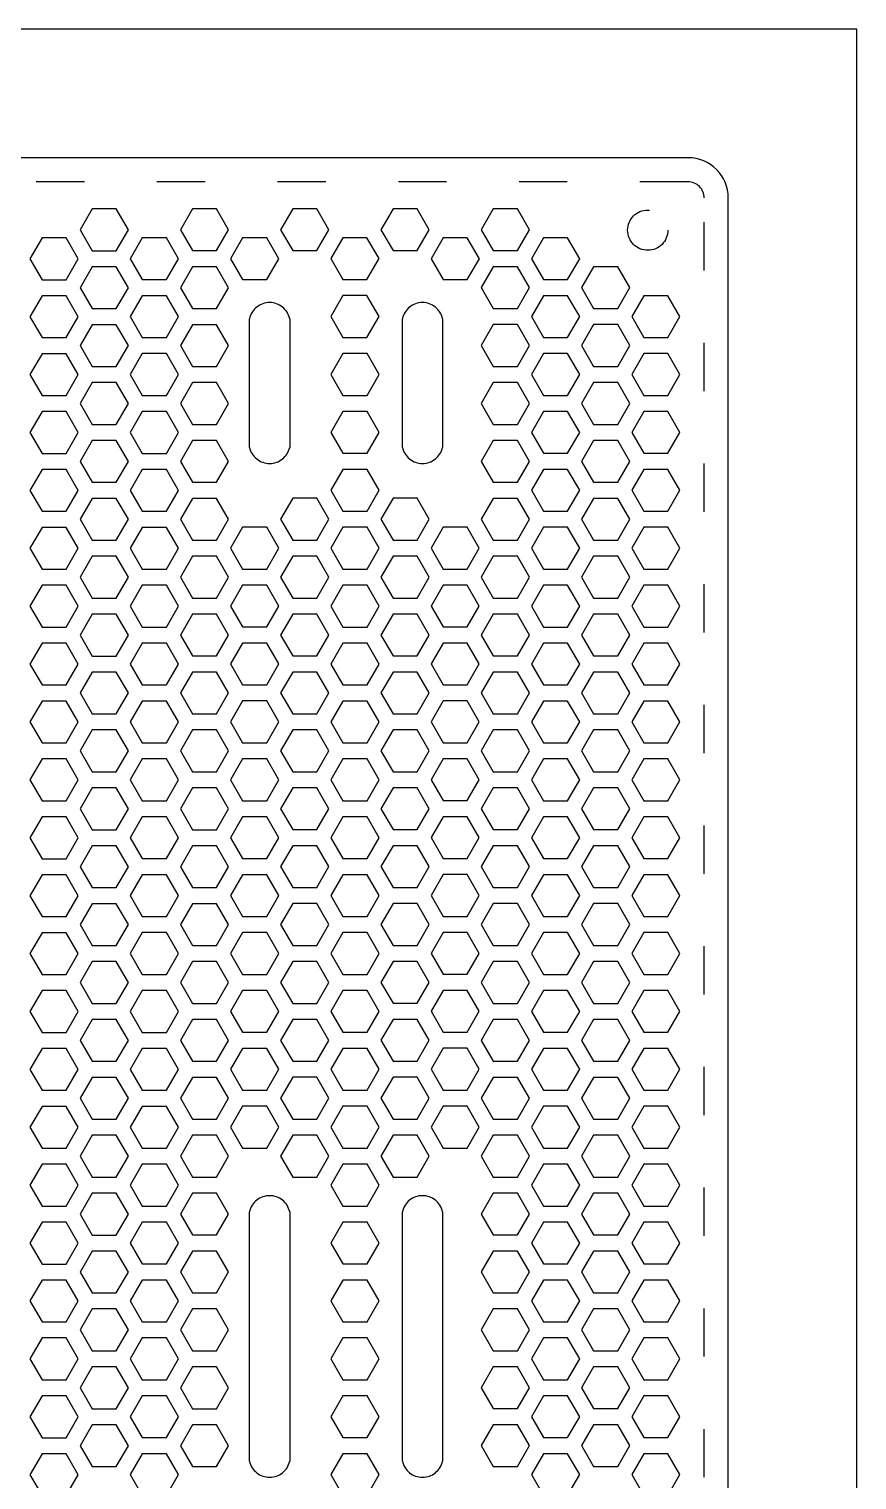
# Model space of a CAD drawing. Header units: millimetres. Extents: x 8 to 146, y 5 to 43.
# Drawn here: x 17.75 to 28.04, y 22.99 to 41.02 of the extents above; entities that cross this region are included whole.
import ezdxf

# ---------------------------------------------------------------- set-up
doc = ezdxf.new("R2010")
doc.units = ezdxf.units.MM
doc.header["$MEASUREMENT"] = 0
doc.linetypes.add('ACAD_ISO03W100', pattern=[30, 12, -18])
doc.layers.add('schita', color=2, linetype='Continuous')
doc.layers.add('spate', color=131, linetype='ACAD_ISO03W100')

msp = doc.modelspace()

# ---------------------------------------------------------------- linework, layer by layer
at = {"layer": 'schita', "ltscale": 0.05}
msp.add_lwpolyline([(28.04109, 5.01891), (28.04109, 41.01891), (7.84109, 41.01891), (7.84109, 5.01891)], close=True, dxfattribs=at)
msp.add_lwpolyline([(26.44109, 9.51891), (26.44109, 38.91891, 0.41421356), (25.94109, 39.41891), (9.94109, 39.41891, 0.41421356), (9.44109, 38.91891), (9.44109, 9.51891, 0.41421356), (9.94109, 9.01891), (25.94109, 9.01891, 0.41421356)], format="xyb", close=True, dxfattribs=at)
at = {"layer": 'spate', "ltscale": 0.05}
msp.add_lwpolyline([(26.14109, 9.51891), (26.14109, 38.91891, 0.41421356), (25.94109, 39.11891), (9.94109, 39.11891, 0.41421356), (9.74109, 38.91891), (9.74109, 9.51891, 0.41421356), (9.94109, 9.31891), (25.94109, 9.31891, 0.41421356)], format="xyb", close=True, dxfattribs=at)
for points in [[(18.53555, 38.26375), (18.83555, 38.26375), (18.98555, 38.52356), (18.83555, 38.78337), (18.53555, 38.78337), (18.38555, 38.52356)], [(19.78168, 38.2644), (20.08168, 38.2644), (20.23168, 38.52421), (20.08168, 38.78402), (19.78168, 38.78402), (19.63168, 38.52421)], [(21.02781, 38.26505), (21.32781, 38.26505), (21.47781, 38.52486), (21.32781, 38.78467), (21.02781, 38.78467), (20.87781, 38.52486)], [(22.27506, 38.26429), (22.57506, 38.26429), (22.72506, 38.52409), (22.57506, 38.7839), (22.27506, 38.7839), (22.12506, 38.52409)], [(23.52147, 38.26429), (23.82147, 38.26429), (23.97147, 38.52409), (23.82147, 38.7839), (23.52147, 38.7839), (23.37147, 38.52409)], [(17.91267, 37.90338), (18.21267, 37.90338), (18.36267, 38.16319), (18.21267, 38.423), (17.91267, 38.423), (17.76267, 38.16319)], [(19.1588, 37.90403), (19.4588, 37.90403), (19.6088, 38.16384), (19.4588, 38.42365), (19.1588, 38.42365), (19.0088, 38.16384)], [(20.40493, 37.90468), (20.70493, 37.90468), (20.85493, 38.16449), (20.70493, 38.4243), (20.40493, 38.4243), (20.25493, 38.16449)], [(21.65106, 37.90533), (21.95106, 37.90533), (22.10106, 38.16514), (21.95106, 38.42495), (21.65106, 38.42495), (21.50106, 38.16514)], [(22.89827, 37.90448), (23.19827, 37.90448), (23.34827, 38.16429), (23.19827, 38.42409), (22.89827, 38.42409), (22.74827, 38.16429)], [(24.14468, 37.90448), (24.44468, 37.90448), (24.59468, 38.16429), (24.44468, 38.42409), (24.14468, 38.42409), (23.99468, 38.16429)], [(18.53555, 37.54414), (18.83555, 37.54414), (18.98555, 37.80394), (18.83555, 38.06375), (18.53555, 38.06375), (18.38555, 37.80394)], [(19.78205, 37.54432), (20.08205, 37.54432), (20.23205, 37.80412), (20.08205, 38.06393), (19.78205, 38.06393), (19.63205, 37.80412)], [(23.52147, 37.54467), (23.82147, 37.54467), (23.97147, 37.80448), (23.82147, 38.06429), (23.52147, 38.06429), (23.37147, 37.80448)], [(24.76788, 37.54467), (25.06788, 37.54467), (25.21788, 37.80448), (25.06788, 38.06429), (24.76788, 38.06429), (24.61788, 37.80448)], [(17.91267, 37.18377), (18.21267, 37.18377), (18.36267, 37.44358), (18.21267, 37.70338), (17.91267, 37.70338), (17.76267, 37.44358)], [(19.1588, 37.18442), (19.4588, 37.18442), (19.6088, 37.44423), (19.4588, 37.70403), (19.1588, 37.70403), (19.0088, 37.44423)], [(21.65106, 37.18572), (21.95106, 37.18572), (22.10106, 37.44553), (21.95106, 37.70533), (21.65106, 37.70533), (21.50106, 37.44553)], [(24.14468, 37.18486), (24.44468, 37.18486), (24.59468, 37.44467), (24.44468, 37.70448), (24.14468, 37.70448), (23.99468, 37.44467)], [(25.39109, 37.18486), (25.69109, 37.18486), (25.84109, 37.44467), (25.69109, 37.70448), (25.39109, 37.70448), (25.24109, 37.44467)], [(18.53555, 36.82452), (18.83555, 36.82452), (18.98555, 37.08433), (18.83555, 37.34414), (18.53555, 37.34414), (18.38555, 37.08433)], [(19.78205, 36.8247), (20.08205, 36.8247), (20.23205, 37.08451), (20.08205, 37.34432), (19.78205, 37.34432), (19.63205, 37.08451)], [(23.52147, 36.82506), (23.82147, 36.82506), (23.97147, 37.08486), (23.82147, 37.34467), (23.52147, 37.34467), (23.37147, 37.08486)], [(24.76788, 36.82506), (25.06788, 36.82506), (25.21788, 37.08486), (25.06788, 37.34467), (24.76788, 37.34467), (24.61788, 37.08486)], [(17.91267, 36.46415), (18.21267, 36.46415), (18.36267, 36.72396), (18.21267, 36.98377), (17.91267, 36.98377), (17.76267, 36.72396)], [(19.1588, 36.4648), (19.4588, 36.4648), (19.6088, 36.72461), (19.4588, 36.98442), (19.1588, 36.98442), (19.0088, 36.72461)], [(21.65181, 36.46516), (21.95181, 36.46516), (22.10181, 36.72497), (21.95181, 36.98477), (21.65181, 36.98477), (21.50181, 36.72497)], [(24.14468, 36.46525), (24.44468, 36.46525), (24.59468, 36.72506), (24.44468, 36.98486), (24.14468, 36.98486), (23.99468, 36.72506)], [(25.39109, 36.46525), (25.69109, 36.46525), (25.84109, 36.72506), (25.69109, 36.98486), (25.39109, 36.98486), (25.24109, 36.72506)], [(18.53555, 36.10491), (18.83555, 36.10491), (18.98555, 36.36471), (18.83555, 36.62452), (18.53555, 36.62452), (18.38555, 36.36471)], [(19.78205, 36.10508), (20.08205, 36.10508), (20.23205, 36.36489), (20.08205, 36.6247), (19.78205, 36.6247), (19.63205, 36.36489)], [(23.52147, 36.10544), (23.82147, 36.10544), (23.97147, 36.36525), (23.82147, 36.62506), (23.52147, 36.62506), (23.37147, 36.36525)], [(24.76788, 36.10544), (25.06788, 36.10544), (25.21788, 36.36525), (25.06788, 36.62506), (24.76788, 36.62506), (24.61788, 36.36525)], [(17.91267, 35.74454), (18.21267, 35.74454), (18.36267, 36.00435), (18.21267, 36.26415), (17.91267, 36.26415), (17.76267, 36.00435)], [(19.1588, 35.74519), (19.4588, 35.74519), (19.6088, 36.005), (19.4588, 36.2648), (19.1588, 36.2648), (19.0088, 36.005)], [(21.65181, 35.74554), (21.95181, 35.74554), (22.10181, 36.00535), (21.95181, 36.26516), (21.65181, 36.26516), (21.50181, 36.00535)], [(24.14468, 35.74563), (24.44468, 35.74563), (24.59468, 36.00544), (24.44468, 36.26525), (24.14468, 36.26525), (23.99468, 36.00544)], [(25.39109, 35.74563), (25.69109, 35.74563), (25.84109, 36.00544), (25.69109, 36.26525), (25.39109, 36.26525), (25.24109, 36.00544)], [(18.53555, 35.38529), (18.83555, 35.38529), (18.98555, 35.6451), (18.83555, 35.90491), (18.53555, 35.90491), (18.38555, 35.6451)], [(19.78205, 35.38547), (20.08205, 35.38547), (20.23205, 35.64528), (20.08205, 35.90508), (19.78205, 35.90508), (19.63205, 35.64528)], [(23.52147, 35.38582), (23.82147, 35.38582), (23.97147, 35.64563), (23.82147, 35.90544), (23.52147, 35.90544), (23.37147, 35.64563)], [(24.76788, 35.38582), (25.06788, 35.38582), (25.21788, 35.64563), (25.06788, 35.90544), (24.76788, 35.90544), (24.61788, 35.64563)], [(17.91267, 35.02492), (18.21267, 35.02492), (18.36267, 35.28473), (18.21267, 35.54454), (17.91267, 35.54454), (17.76267, 35.28473)], [(19.1588, 35.02557), (19.4588, 35.02557), (19.6088, 35.28538), (19.4588, 35.54519), (19.1588, 35.54519), (19.0088, 35.28538)], [(21.65181, 35.02593), (21.95181, 35.02593), (22.10181, 35.28574), (21.95181, 35.54554), (21.65181, 35.54554), (21.50181, 35.28574)], [(24.14468, 35.02602), (24.44468, 35.02602), (24.59468, 35.28582), (24.44468, 35.54563), (24.14468, 35.54563), (23.99468, 35.28582)], [(25.39109, 35.02602), (25.69109, 35.02602), (25.84109, 35.28582), (25.69109, 35.54563), (25.39109, 35.54563), (25.24109, 35.28582)], [(18.53555, 34.66568), (18.83555, 34.66568), (18.98555, 34.92548), (18.83555, 35.18529), (18.53555, 35.18529), (18.38555, 34.92548)], [(19.78205, 34.66585), (20.08205, 34.66585), (20.23205, 34.92566), (20.08205, 35.18547), (19.78205, 35.18547), (19.63205, 34.92566)], [(21.02818, 34.6665), (21.32818, 34.6665), (21.47818, 34.92631), (21.32818, 35.18612), (21.02818, 35.18612), (20.87818, 34.92631)], [(22.27469, 34.66668), (22.57469, 34.66668), (22.72469, 34.92649), (22.57469, 35.1863), (22.27469, 35.1863), (22.12469, 34.92649)], [(23.52147, 34.66621), (23.82147, 34.66621), (23.97147, 34.92602), (23.82147, 35.18582), (23.52147, 35.18582), (23.37147, 34.92602)], [(24.76788, 34.66621), (25.06788, 34.66621), (25.21788, 34.92602), (25.06788, 35.18582), (24.76788, 35.18582), (24.61788, 34.92602)], [(17.91267, 34.30531), (18.21267, 34.30531), (18.36267, 34.56511), (18.21267, 34.82492), (17.91267, 34.82492), (17.76267, 34.56511)], [(19.1588, 34.30596), (19.4588, 34.30596), (19.6088, 34.56577), (19.4588, 34.82557), (19.1588, 34.82557), (19.0088, 34.56577)], [(20.40493, 34.30661), (20.70493, 34.30661), (20.85493, 34.56642), (20.70493, 34.82622), (20.40493, 34.82622), (20.25493, 34.56642)], [(21.65181, 34.30631), (21.95181, 34.30631), (22.10181, 34.56612), (21.95181, 34.82593), (21.65181, 34.82593), (21.50181, 34.56612)], [(22.89757, 34.30744), (23.19757, 34.30744), (23.34757, 34.56724), (23.19757, 34.82705), (22.89757, 34.82705), (22.74757, 34.56724)], [(24.14468, 34.3064), (24.44468, 34.3064), (24.59468, 34.56621), (24.44468, 34.82602), (24.14468, 34.82602), (23.99468, 34.56621)], [(25.39109, 34.3064), (25.69109, 34.3064), (25.84109, 34.56621), (25.69109, 34.82602), (25.39109, 34.82602), (25.24109, 34.56621)], [(18.53555, 33.94606), (18.83555, 33.94606), (18.98555, 34.20587), (18.83555, 34.46568), (18.53555, 34.46568), (18.38555, 34.20587)], [(19.78205, 33.94624), (20.08205, 33.94624), (20.23205, 34.20605), (20.08205, 34.46585), (19.78205, 34.46585), (19.63205, 34.20605)], [(21.02818, 33.94689), (21.32818, 33.94689), (21.47818, 34.2067), (21.32818, 34.4665), (21.02818, 34.4665), (20.87818, 34.2067)], [(22.27469, 33.94707), (22.57469, 33.94707), (22.72469, 34.20687), (22.57469, 34.46668), (22.27469, 34.46668), (22.12469, 34.20687)], [(23.52147, 33.94659), (23.82147, 33.94659), (23.97147, 34.2064), (23.82147, 34.46621), (23.52147, 34.46621), (23.37147, 34.2064)], [(24.76788, 33.94659), (25.06788, 33.94659), (25.21788, 34.2064), (25.06788, 34.46621), (24.76788, 34.46621), (24.61788, 34.2064)], [(17.91267, 33.58569), (18.21267, 33.58569), (18.36267, 33.8455), (18.21267, 34.10531), (17.91267, 34.10531), (17.76267, 33.8455)], [(19.1588, 33.58634), (19.4588, 33.58634), (19.6088, 33.84615), (19.4588, 34.10596), (19.1588, 34.10596), (19.0088, 33.84615)], [(20.40493, 33.58699), (20.70493, 33.58699), (20.85493, 33.8468), (20.70493, 34.10661), (20.40493, 34.10661), (20.25493, 33.8468)], [(21.65181, 33.5867), (21.95181, 33.5867), (22.10181, 33.84651), (21.95181, 34.10631), (21.65181, 34.10631), (21.50181, 33.84651)], [(22.89757, 33.58782), (23.19757, 33.58782), (23.34757, 33.84763), (23.19757, 34.10744), (22.89757, 34.10744), (22.74757, 33.84763)], [(24.14468, 33.58679), (24.44468, 33.58679), (24.59468, 33.84659), (24.44468, 34.1064), (24.14468, 34.1064), (23.99468, 33.84659)], [(25.39109, 33.58679), (25.69109, 33.58679), (25.84109, 33.84659), (25.69109, 34.1064), (25.39109, 34.1064), (25.24109, 33.84659)], [(18.53555, 33.22645), (18.83555, 33.22645), (18.98555, 33.48625), (18.83555, 33.74606), (18.53555, 33.74606), (18.38555, 33.48625)], [(19.78205, 33.22662), (20.08205, 33.22662), (20.23205, 33.48643), (20.08205, 33.74624), (19.78205, 33.74624), (19.63205, 33.48643)], [(21.02818, 33.22727), (21.32818, 33.22727), (21.47818, 33.48708), (21.32818, 33.74689), (21.02818, 33.74689), (20.87818, 33.48708)], [(22.27469, 33.22745), (22.57469, 33.22745), (22.72469, 33.48726), (22.57469, 33.74707), (22.27469, 33.74707), (22.12469, 33.48726)], [(23.52147, 33.22698), (23.82147, 33.22698), (23.97147, 33.48679), (23.82147, 33.74659), (23.52147, 33.74659), (23.37147, 33.48679)], [(24.76788, 33.22698), (25.06788, 33.22698), (25.21788, 33.48679), (25.06788, 33.74659), (24.76788, 33.74659), (24.61788, 33.48679)], [(17.91267, 32.86608), (18.21267, 32.86608), (18.36267, 33.12588), (18.21267, 33.38569), (17.91267, 33.38569), (17.76267, 33.12588)], [(19.1588, 32.86673), (19.4588, 32.86673), (19.6088, 33.12653), (19.4588, 33.38634), (19.1588, 33.38634), (19.0088, 33.12653)], [(20.40493, 32.86738), (20.70493, 32.86738), (20.85493, 33.12719), (20.70493, 33.38699), (20.40493, 33.38699), (20.25493, 33.12719)], [(21.65181, 32.86708), (21.95181, 32.86708), (22.10181, 33.12689), (21.95181, 33.3867), (21.65181, 33.3867), (21.50181, 33.12689)], [(22.89757, 32.86821), (23.19757, 32.86821), (23.34757, 33.12801), (23.19757, 33.38782), (22.89757, 33.38782), (22.74757, 33.12801)], [(24.14468, 32.86717), (24.44468, 32.86717), (24.59468, 33.12698), (24.44468, 33.38679), (24.14468, 33.38679), (23.99468, 33.12698)], [(25.39109, 32.86717), (25.69109, 32.86717), (25.84109, 33.12698), (25.69109, 33.38679), (25.39109, 33.38679), (25.24109, 33.12698)], [(18.53555, 32.50683), (18.83555, 32.50683), (18.98555, 32.76664), (18.83555, 33.02645), (18.53555, 33.02645), (18.38555, 32.76664)], [(19.78205, 32.50701), (20.08205, 32.50701), (20.23205, 32.76682), (20.08205, 33.02662), (19.78205, 33.02662), (19.63205, 32.76682)], [(21.02818, 32.50766), (21.32818, 32.50766), (21.47818, 32.76747), (21.32818, 33.02727), (21.02818, 33.02727), (20.87818, 32.76747)], [(22.27469, 32.50784), (22.57469, 32.50784), (22.72469, 32.76764), (22.57469, 33.02745), (22.27469, 33.02745), (22.12469, 32.76764)], [(23.52147, 32.50736), (23.82147, 32.50736), (23.97147, 32.76717), (23.82147, 33.02698), (23.52147, 33.02698), (23.37147, 32.76717)], [(24.76788, 32.50736), (25.06788, 32.50736), (25.21788, 32.76717), (25.06788, 33.02698), (24.76788, 33.02698), (24.61788, 32.76717)], [(17.91267, 32.14646), (18.21267, 32.14646), (18.36267, 32.40627), (18.21267, 32.66608), (17.91267, 32.66608), (17.76267, 32.40627)], [(19.1588, 32.14711), (19.4588, 32.14711), (19.6088, 32.40692), (19.4588, 32.66673), (19.1588, 32.66673), (19.0088, 32.40692)], [(20.40493, 32.14776), (20.70493, 32.14776), (20.85493, 32.40757), (20.70493, 32.66738), (20.40493, 32.66738), (20.25493, 32.40757)], [(21.65181, 32.14747), (21.95181, 32.14747), (22.10181, 32.40728), (21.95181, 32.66708), (21.65181, 32.66708), (21.50181, 32.40728)], [(22.89757, 32.14859), (23.19757, 32.14859), (23.34757, 32.4084), (23.19757, 32.66821), (22.89757, 32.66821), (22.74757, 32.4084)], [(24.14468, 32.14756), (24.44468, 32.14756), (24.59468, 32.40736), (24.44468, 32.66717), (24.14468, 32.66717), (23.99468, 32.40736)], [(25.39109, 32.14756), (25.69109, 32.14756), (25.84109, 32.40736), (25.69109, 32.66717), (25.39109, 32.66717), (25.24109, 32.40736)], [(18.53555, 31.78722), (18.83555, 31.78722), (18.98555, 32.04702), (18.83555, 32.30683), (18.53555, 32.30683), (18.38555, 32.04702)], [(19.78205, 31.78739), (20.08205, 31.78739), (20.23205, 32.0472), (20.08205, 32.30701), (19.78205, 32.30701), (19.63205, 32.0472)], [(21.02818, 31.78804), (21.32818, 31.78804), (21.47818, 32.04785), (21.32818, 32.30766), (21.02818, 32.30766), (20.87818, 32.04785)], [(22.27469, 31.78822), (22.57469, 31.78822), (22.72469, 32.04803), (22.57469, 32.30784), (22.27469, 32.30784), (22.12469, 32.04803)], [(23.52147, 31.78775), (23.82147, 31.78775), (23.97147, 32.04756), (23.82147, 32.30736), (23.52147, 32.30736), (23.37147, 32.04756)], [(24.76788, 31.78775), (25.06788, 31.78775), (25.21788, 32.04756), (25.06788, 32.30736), (24.76788, 32.30736), (24.61788, 32.04756)], [(17.91267, 31.42685), (18.21267, 31.42685), (18.36267, 31.68665), (18.21267, 31.94646), (17.91267, 31.94646), (17.76267, 31.68665)], [(19.1588, 31.4275), (19.4588, 31.4275), (19.6088, 31.6873), (19.4588, 31.94711), (19.1588, 31.94711), (19.0088, 31.6873)], [(20.40493, 31.42815), (20.70493, 31.42815), (20.85493, 31.68795), (20.70493, 31.94776), (20.40493, 31.94776), (20.25493, 31.68795)], [(21.65181, 31.42785), (21.95181, 31.42785), (22.10181, 31.68766), (21.95181, 31.94747), (21.65181, 31.94747), (21.50181, 31.68766)], [(22.89757, 31.42898), (23.19757, 31.42898), (23.34757, 31.68878), (23.19757, 31.94859), (22.89757, 31.94859), (22.74757, 31.68878)], [(24.14468, 31.42794), (24.44468, 31.42794), (24.59468, 31.68775), (24.44468, 31.94756), (24.14468, 31.94756), (23.99468, 31.68775)], [(25.39109, 31.42794), (25.69109, 31.42794), (25.84109, 31.68775), (25.69109, 31.94756), (25.39109, 31.94756), (25.24109, 31.68775)], [(18.53555, 31.0676), (18.83555, 31.0676), (18.98555, 31.32741), (18.83555, 31.58722), (18.53555, 31.58722), (18.38555, 31.32741)], [(19.78205, 31.06778), (20.08205, 31.06778), (20.23205, 31.32759), (20.08205, 31.58739), (19.78205, 31.58739), (19.63205, 31.32759)], [(21.02818, 31.06843), (21.32818, 31.06843), (21.47818, 31.32824), (21.32818, 31.58804), (21.02818, 31.58804), (20.87818, 31.32824)], [(22.27469, 31.06861), (22.57469, 31.06861), (22.72469, 31.32841), (22.57469, 31.58822), (22.27469, 31.58822), (22.12469, 31.32841)], [(23.52147, 31.06813), (23.82147, 31.06813), (23.97147, 31.32794), (23.82147, 31.58775), (23.52147, 31.58775), (23.37147, 31.32794)], [(24.76788, 31.06813), (25.06788, 31.06813), (25.21788, 31.32794), (25.06788, 31.58775), (24.76788, 31.58775), (24.61788, 31.32794)], [(17.91267, 30.70723), (18.21267, 30.70723), (18.36267, 30.96704), (18.21267, 31.22685), (17.91267, 31.22685), (17.76267, 30.96704)], [(19.1588, 30.70788), (19.4588, 30.70788), (19.6088, 30.96769), (19.4588, 31.2275), (19.1588, 31.2275), (19.0088, 30.96769)], [(20.40493, 30.70853), (20.70493, 30.70853), (20.85493, 30.96834), (20.70493, 31.22815), (20.40493, 31.22815), (20.25493, 30.96834)], [(21.65181, 30.70824), (21.95181, 30.70824), (22.10181, 30.96804), (21.95181, 31.22785), (21.65181, 31.22785), (21.50181, 30.96804)], [(22.89757, 30.70936), (23.19757, 30.70936), (23.34757, 30.96917), (23.19757, 31.22898), (22.89757, 31.22898), (22.74757, 30.96917)], [(24.14468, 30.70833), (24.44468, 30.70833), (24.59468, 30.96813), (24.44468, 31.22794), (24.14468, 31.22794), (23.99468, 30.96813)], [(25.39109, 30.70833), (25.69109, 30.70833), (25.84109, 30.96813), (25.69109, 31.22794), (25.39109, 31.22794), (25.24109, 30.96813)], [(18.53555, 30.34798), (18.83555, 30.34798), (18.98555, 30.60779), (18.83555, 30.8676), (18.53555, 30.8676), (18.38555, 30.60779)], [(19.78205, 30.34816), (20.08205, 30.34816), (20.23205, 30.60797), (20.08205, 30.86778), (19.78205, 30.86778), (19.63205, 30.60797)], [(21.02818, 30.34881), (21.32818, 30.34881), (21.47818, 30.60862), (21.32818, 30.86843), (21.02818, 30.86843), (20.87818, 30.60862)], [(22.27469, 30.34899), (22.57469, 30.34899), (22.72469, 30.6088), (22.57469, 30.86861), (22.27469, 30.86861), (22.12469, 30.6088)], [(23.52147, 30.34852), (23.82147, 30.34852), (23.97147, 30.60833), (23.82147, 30.86813), (23.52147, 30.86813), (23.37147, 30.60833)], [(24.76788, 30.34852), (25.06788, 30.34852), (25.21788, 30.60833), (25.06788, 30.86813), (24.76788, 30.86813), (24.61788, 30.60833)], [(17.91267, 29.98762), (18.21267, 29.98762), (18.36267, 30.24742), (18.21267, 30.50723), (17.91267, 30.50723), (17.76267, 30.24742)], [(19.1588, 29.98827), (19.4588, 29.98827), (19.6088, 30.24807), (19.4588, 30.50788), (19.1588, 30.50788), (19.0088, 30.24807)], [(20.40493, 29.98892), (20.70493, 29.98892), (20.85493, 30.24872), (20.70493, 30.50853), (20.40493, 30.50853), (20.25493, 30.24872)], [(21.65181, 29.98862), (21.95181, 29.98862), (22.10181, 30.24843), (21.95181, 30.50824), (21.65181, 30.50824), (21.50181, 30.24843)], [(22.89757, 29.98974), (23.19757, 29.98974), (23.34757, 30.24955), (23.19757, 30.50936), (22.89757, 30.50936), (22.74757, 30.24955)], [(24.14468, 29.98871), (24.44468, 29.98871), (24.59468, 30.24852), (24.44468, 30.50833), (24.14468, 30.50833), (23.99468, 30.24852)], [(25.39109, 29.98871), (25.69109, 29.98871), (25.84109, 30.24852), (25.69109, 30.50833), (25.39109, 30.50833), (25.24109, 30.24852)], [(18.53555, 29.62837), (18.83555, 29.62837), (18.98555, 29.88818), (18.83555, 30.14798), (18.53555, 30.14798), (18.38555, 29.88818)], [(19.78205, 29.62855), (20.08205, 29.62855), (20.23205, 29.88836), (20.08205, 30.14816), (19.78205, 30.14816), (19.63205, 29.88836)], [(21.02818, 29.6292), (21.32818, 29.6292), (21.47818, 29.88901), (21.32818, 30.14881), (21.02818, 30.14881), (20.87818, 29.88901)], [(22.27469, 29.62938), (22.57469, 29.62938), (22.72469, 29.88918), (22.57469, 30.14899), (22.27469, 30.14899), (22.12469, 29.88918)], [(23.52147, 29.6289), (23.82147, 29.6289), (23.97147, 29.88871), (23.82147, 30.14852), (23.52147, 30.14852), (23.37147, 29.88871)], [(24.76788, 29.6289), (25.06788, 29.6289), (25.21788, 29.88871), (25.06788, 30.14852), (24.76788, 30.14852), (24.61788, 29.88871)], [(17.91267, 29.268), (18.21267, 29.268), (18.36267, 29.52781), (18.21267, 29.78762), (17.91267, 29.78762), (17.76267, 29.52781)], [(19.1588, 29.26865), (19.4588, 29.26865), (19.6088, 29.52846), (19.4588, 29.78827), (19.1588, 29.78827), (19.0088, 29.52846)], [(20.40493, 29.2693), (20.70493, 29.2693), (20.85493, 29.52911), (20.70493, 29.78892), (20.40493, 29.78892), (20.25493, 29.52911)], [(21.65181, 29.26901), (21.95181, 29.26901), (22.10181, 29.52881), (21.95181, 29.78862), (21.65181, 29.78862), (21.50181, 29.52881)], [(22.89757, 29.27013), (23.19757, 29.27013), (23.34757, 29.52994), (23.19757, 29.78974), (22.89757, 29.78974), (22.74757, 29.52994)], [(24.14468, 29.2691), (24.44468, 29.2691), (24.59468, 29.5289), (24.44468, 29.78871), (24.14468, 29.78871), (23.99468, 29.5289)], [(25.39109, 29.2691), (25.69109, 29.2691), (25.84109, 29.5289), (25.69109, 29.78871), (25.39109, 29.78871), (25.24109, 29.5289)], [(18.53555, 28.90875), (18.83555, 28.90875), (18.98555, 29.16856), (18.83555, 29.42837), (18.53555, 29.42837), (18.38555, 29.16856)], [(19.78205, 28.90893), (20.08205, 28.90893), (20.23205, 29.16874), (20.08205, 29.42855), (19.78205, 29.42855), (19.63205, 29.16874)], [(21.02818, 28.90958), (21.32818, 28.90958), (21.47818, 29.16939), (21.32818, 29.4292), (21.02818, 29.4292), (20.87818, 29.16939)], [(22.27469, 28.90976), (22.57469, 28.90976), (22.72469, 29.16957), (22.57469, 29.42938), (22.27469, 29.42938), (22.12469, 29.16957)], [(23.52147, 28.90929), (23.82147, 28.90929), (23.97147, 29.1691), (23.82147, 29.4289), (23.52147, 29.4289), (23.37147, 29.1691)], [(24.76788, 28.90929), (25.06788, 28.90929), (25.21788, 29.1691), (25.06788, 29.4289), (24.76788, 29.4289), (24.61788, 29.1691)], [(17.91267, 28.54839), (18.21267, 28.54839), (18.36267, 28.80819), (18.21267, 29.068), (17.91267, 29.068), (17.76267, 28.80819)], [(19.1588, 28.54904), (19.4588, 28.54904), (19.6088, 28.80884), (19.4588, 29.06865), (19.1588, 29.06865), (19.0088, 28.80884)], [(20.40493, 28.54969), (20.70493, 28.54969), (20.85493, 28.80949), (20.70493, 29.0693), (20.40493, 29.0693), (20.25493, 28.80949)], [(21.65181, 28.54939), (21.95181, 28.54939), (22.10181, 28.8092), (21.95181, 29.06901), (21.65181, 29.06901), (21.50181, 28.8092)], [(22.89757, 28.55051), (23.19757, 28.55051), (23.34757, 28.81032), (23.19757, 29.07013), (22.89757, 29.07013), (22.74757, 28.81032)], [(24.14468, 28.54948), (24.44468, 28.54948), (24.59468, 28.80929), (24.44468, 29.0691), (24.14468, 29.0691), (23.99468, 28.80929)], [(25.39109, 28.54948), (25.69109, 28.54948), (25.84109, 28.80929), (25.69109, 29.0691), (25.39109, 29.0691), (25.24109, 28.80929)], [(18.53555, 28.18914), (18.83555, 28.18914), (18.98555, 28.44895), (18.83555, 28.70875), (18.53555, 28.70875), (18.38555, 28.44895)], [(19.78205, 28.18932), (20.08205, 28.18932), (20.23205, 28.44912), (20.08205, 28.70893), (19.78205, 28.70893), (19.63205, 28.44912)], [(21.02818, 28.18997), (21.32818, 28.18997), (21.47818, 28.44977), (21.32818, 28.70958), (21.02818, 28.70958), (20.87818, 28.44977)], [(22.27469, 28.19015), (22.57469, 28.19015), (22.72469, 28.44995), (22.57469, 28.70976), (22.27469, 28.70976), (22.12469, 28.44995)], [(23.52147, 28.18967), (23.82147, 28.18967), (23.97147, 28.44948), (23.82147, 28.70929), (23.52147, 28.70929), (23.37147, 28.44948)], [(24.76788, 28.18967), (25.06788, 28.18967), (25.21788, 28.44948), (25.06788, 28.70929), (24.76788, 28.70929), (24.61788, 28.44948)], [(17.91267, 27.82877), (18.21267, 27.82877), (18.36267, 28.08858), (18.21267, 28.34839), (17.91267, 28.34839), (17.76267, 28.08858)], [(19.1588, 27.82942), (19.4588, 27.82942), (19.6088, 28.08923), (19.4588, 28.34904), (19.1588, 28.34904), (19.0088, 28.08923)], [(20.40493, 27.83007), (20.70493, 27.83007), (20.85493, 28.08988), (20.70493, 28.34969), (20.40493, 28.34969), (20.25493, 28.08988)], [(21.65181, 27.82978), (21.95181, 27.82978), (22.10181, 28.08958), (21.95181, 28.34939), (21.65181, 28.34939), (21.50181, 28.08958)], [(22.89757, 27.8309), (23.19757, 27.8309), (23.34757, 28.09071), (23.19757, 28.35051), (22.89757, 28.35051), (22.74757, 28.09071)], [(24.14468, 27.82986), (24.44468, 27.82986), (24.59468, 28.08967), (24.44468, 28.34948), (24.14468, 28.34948), (23.99468, 28.08967)], [(25.39109, 27.82986), (25.69109, 27.82986), (25.84109, 28.08967), (25.69109, 28.34948), (25.39109, 28.34948), (25.24109, 28.08967)], [(18.53555, 27.46952), (18.83555, 27.46952), (18.98555, 27.72933), (18.83555, 27.98914), (18.53555, 27.98914), (18.38555, 27.72933)], [(19.78205, 27.4697), (20.08205, 27.4697), (20.23205, 27.72951), (20.08205, 27.98932), (19.78205, 27.98932), (19.63205, 27.72951)], [(21.02818, 27.47035), (21.32818, 27.47035), (21.47818, 27.73016), (21.32818, 27.98997), (21.02818, 27.98997), (20.87818, 27.73016)], [(22.27469, 27.47053), (22.57469, 27.47053), (22.72469, 27.73034), (22.57469, 27.99015), (22.27469, 27.99015), (22.12469, 27.73034)], [(23.52147, 27.47006), (23.82147, 27.47006), (23.97147, 27.72986), (23.82147, 27.98967), (23.52147, 27.98967), (23.37147, 27.72986)], [(24.76788, 27.47006), (25.06788, 27.47006), (25.21788, 27.72986), (25.06788, 27.98967), (24.76788, 27.98967), (24.61788, 27.72986)], [(17.91267, 27.10915), (18.21267, 27.10915), (18.36267, 27.36896), (18.21267, 27.62877), (17.91267, 27.62877), (17.76267, 27.36896)], [(19.1588, 27.10981), (19.4588, 27.10981), (19.6088, 27.36961), (19.4588, 27.62942), (19.1588, 27.62942), (19.0088, 27.36961)], [(20.40493, 27.11046), (20.70493, 27.11046), (20.85493, 27.37026), (20.70493, 27.63007), (20.40493, 27.63007), (20.25493, 27.37026)], [(21.65181, 27.11016), (21.95181, 27.11016), (22.10181, 27.36997), (21.95181, 27.62978), (21.65181, 27.62978), (21.50181, 27.36997)], [(22.89757, 27.11128), (23.19757, 27.11128), (23.34757, 27.37109), (23.19757, 27.6309), (22.89757, 27.6309), (22.74757, 27.37109)], [(24.14468, 27.11025), (24.44468, 27.11025), (24.59468, 27.37006), (24.44468, 27.62986), (24.14468, 27.62986), (23.99468, 27.37006)], [(25.39109, 27.11025), (25.69109, 27.11025), (25.84109, 27.37006), (25.69109, 27.62986), (25.39109, 27.62986), (25.24109, 27.37006)], [(18.53555, 26.74991), (18.83555, 26.74991), (18.98555, 27.00972), (18.83555, 27.26952), (18.53555, 27.26952), (18.38555, 27.00972)], [(19.78205, 26.75009), (20.08205, 26.75009), (20.23205, 27.00989), (20.08205, 27.2697), (19.78205, 27.2697), (19.63205, 27.00989)], [(21.02818, 26.75074), (21.32818, 26.75074), (21.47818, 27.01054), (21.32818, 27.27035), (21.02818, 27.27035), (20.87818, 27.01054)], [(22.27469, 26.75091), (22.57469, 26.75091), (22.72469, 27.01072), (22.57469, 27.27053), (22.27469, 27.27053), (22.12469, 27.01072)], [(23.52147, 26.75044), (23.82147, 26.75044), (23.97147, 27.01025), (23.82147, 27.27006), (23.52147, 27.27006), (23.37147, 27.01025)], [(24.76788, 26.75044), (25.06788, 26.75044), (25.21788, 27.01025), (25.06788, 27.27006), (24.76788, 27.27006), (24.61788, 27.01025)], [(17.91267, 26.38954), (18.21267, 26.38954), (18.36267, 26.64935), (18.21267, 26.90915), (17.91267, 26.90915), (17.76267, 26.64935)], [(19.1588, 26.39019), (19.4588, 26.39019), (19.6088, 26.65), (19.4588, 26.90981), (19.1588, 26.90981), (19.0088, 26.65)], [(21.65181, 26.39055), (21.95181, 26.39055), (22.10181, 26.65035), (21.95181, 26.91016), (21.65181, 26.91016), (21.50181, 26.65035)], [(24.14468, 26.39063), (24.44468, 26.39063), (24.59468, 26.65044), (24.44468, 26.91025), (24.14468, 26.91025), (23.99468, 26.65044)], [(25.39109, 26.39063), (25.69109, 26.39063), (25.84109, 26.65044), (25.69109, 26.91025), (25.39109, 26.91025), (25.24109, 26.65044)], [(18.53555, 26.03029), (18.83555, 26.03029), (18.98555, 26.2901), (18.83555, 26.54991), (18.53555, 26.54991), (18.38555, 26.2901)], [(19.78205, 26.03047), (20.08205, 26.03047), (20.23205, 26.29028), (20.08205, 26.55009), (19.78205, 26.55009), (19.63205, 26.29028)], [(23.52147, 26.03083), (23.82147, 26.03083), (23.97147, 26.29063), (23.82147, 26.55044), (23.52147, 26.55044), (23.37147, 26.29063)], [(24.76788, 26.03083), (25.06788, 26.03083), (25.21788, 26.29063), (25.06788, 26.55044), (24.76788, 26.55044), (24.61788, 26.29063)], [(17.91267, 25.66992), (18.21267, 25.66992), (18.36267, 25.92973), (18.21267, 26.18954), (17.91267, 26.18954), (17.76267, 25.92973)], [(19.1588, 25.67057), (19.4588, 25.67057), (19.6088, 25.93038), (19.4588, 26.19019), (19.1588, 26.19019), (19.0088, 25.93038)], [(21.65181, 25.67093), (21.95181, 25.67093), (22.10181, 25.93074), (21.95181, 26.19055), (21.65181, 26.19055), (21.50181, 25.93074)], [(24.14468, 25.67102), (24.44468, 25.67102), (24.59468, 25.93083), (24.44468, 26.19063), (24.14468, 26.19063), (23.99468, 25.93083)], [(25.39109, 25.67102), (25.69109, 25.67102), (25.84109, 25.93083), (25.69109, 26.19063), (25.39109, 26.19063), (25.24109, 25.93083)], [(18.53555, 25.31068), (18.83555, 25.31068), (18.98555, 25.57049), (18.83555, 25.83029), (18.53555, 25.83029), (18.38555, 25.57049)], [(19.78205, 25.31086), (20.08205, 25.31086), (20.23205, 25.57066), (20.08205, 25.83047), (19.78205, 25.83047), (19.63205, 25.57066)], [(23.52147, 25.31121), (23.82147, 25.31121), (23.97147, 25.57102), (23.82147, 25.83083), (23.52147, 25.83083), (23.37147, 25.57102)], [(24.76788, 25.31121), (25.06788, 25.31121), (25.21788, 25.57102), (25.06788, 25.83083), (24.76788, 25.83083), (24.61788, 25.57102)], [(17.91267, 24.95031), (18.21267, 24.95031), (18.36267, 25.21012), (18.21267, 25.46992), (17.91267, 25.46992), (17.76267, 25.21012)], [(19.1588, 24.95096), (19.4588, 24.95096), (19.6088, 25.21077), (19.4588, 25.47057), (19.1588, 25.47057), (19.0088, 25.21077)], [(21.65181, 24.95132), (21.95181, 24.95132), (22.10181, 25.21112), (21.95181, 25.47093), (21.65181, 25.47093), (21.50181, 25.21112)], [(24.14468, 24.9514), (24.44468, 24.9514), (24.59468, 25.21121), (24.44468, 25.47102), (24.14468, 25.47102), (23.99468, 25.21121)], [(25.39109, 24.9514), (25.69109, 24.9514), (25.84109, 25.21121), (25.69109, 25.47102), (25.39109, 25.47102), (25.24109, 25.21121)], [(18.53555, 24.59106), (18.83555, 24.59106), (18.98555, 24.85087), (18.83555, 25.11068), (18.53555, 25.11068), (18.38555, 24.85087)], [(19.78205, 24.59124), (20.08205, 24.59124), (20.23205, 24.85105), (20.08205, 25.11086), (19.78205, 25.11086), (19.63205, 24.85105)], [(23.52147, 24.5916), (23.82147, 24.5916), (23.97147, 24.8514), (23.82147, 25.11121), (23.52147, 25.11121), (23.37147, 24.8514)], [(24.76788, 24.5916), (25.06788, 24.5916), (25.21788, 24.8514), (25.06788, 25.11121), (24.76788, 25.11121), (24.61788, 24.8514)], [(17.91267, 24.23069), (18.21267, 24.23069), (18.36267, 24.4905), (18.21267, 24.75031), (17.91267, 24.75031), (17.76267, 24.4905)], [(19.1588, 24.23134), (19.4588, 24.23134), (19.6088, 24.49115), (19.4588, 24.75096), (19.1588, 24.75096), (19.0088, 24.49115)], [(21.65181, 24.2317), (21.95181, 24.2317), (22.10181, 24.49151), (21.95181, 24.75132), (21.65181, 24.75132), (21.50181, 24.49151)], [(24.14468, 24.23179), (24.44468, 24.23179), (24.59468, 24.4916), (24.44468, 24.7514), (24.14468, 24.7514), (23.99468, 24.4916)], [(25.39109, 24.23179), (25.69109, 24.23179), (25.84109, 24.4916), (25.69109, 24.7514), (25.39109, 24.7514), (25.24109, 24.4916)], [(18.53555, 23.87145), (18.83555, 23.87145), (18.98555, 24.13126), (18.83555, 24.39106), (18.53555, 24.39106), (18.38555, 24.13126)], [(19.78205, 23.87163), (20.08205, 23.87163), (20.23205, 24.13143), (20.08205, 24.39124), (19.78205, 24.39124), (19.63205, 24.13143)], [(23.52147, 23.87198), (23.82147, 23.87198), (23.97147, 24.13179), (23.82147, 24.3916), (23.52147, 24.3916), (23.37147, 24.13179)], [(24.76788, 23.87198), (25.06788, 23.87198), (25.21788, 24.13179), (25.06788, 24.3916), (24.76788, 24.3916), (24.61788, 24.13179)], [(17.91267, 23.51108), (18.21267, 23.51108), (18.36267, 23.77089), (18.21267, 24.03069), (17.91267, 24.03069), (17.76267, 23.77089)], [(19.1588, 23.51173), (19.4588, 23.51173), (19.6088, 23.77154), (19.4588, 24.03134), (19.1588, 24.03134), (19.0088, 23.77154)], [(21.65181, 23.51208), (21.95181, 23.51208), (22.10181, 23.77189), (21.95181, 24.0317), (21.65181, 24.0317), (21.50181, 23.77189)], [(24.14468, 23.51217), (24.44468, 23.51217), (24.59468, 23.77198), (24.44468, 24.03179), (24.14468, 24.03179), (23.99468, 23.77198)], [(25.39109, 23.51217), (25.69109, 23.51217), (25.84109, 23.77198), (25.69109, 24.03179), (25.39109, 24.03179), (25.24109, 23.77198)], [(18.53555, 23.15183), (18.83555, 23.15183), (18.98555, 23.41164), (18.83555, 23.67145), (18.53555, 23.67145), (18.38555, 23.41164)], [(19.78205, 23.15201), (20.08205, 23.15201), (20.23205, 23.41182), (20.08205, 23.67163), (19.78205, 23.67163), (19.63205, 23.41182)], [(23.52147, 23.15237), (23.82147, 23.15237), (23.97147, 23.41217), (23.82147, 23.67198), (23.52147, 23.67198), (23.37147, 23.41217)], [(24.76788, 23.15237), (25.06788, 23.15237), (25.21788, 23.41217), (25.06788, 23.67198), (24.76788, 23.67198), (24.61788, 23.41217)], [(17.91267, 22.79146), (18.21267, 22.79146), (18.36267, 23.05127), (18.21267, 23.31108), (17.91267, 23.31108), (17.76267, 23.05127)], [(19.1588, 22.79211), (19.4588, 22.79211), (19.6088, 23.05192), (19.4588, 23.31173), (19.1588, 23.31173), (19.0088, 23.05192)], [(21.65181, 22.79247), (21.95181, 22.79247), (22.10181, 23.05228), (21.95181, 23.31208), (21.65181, 23.31208), (21.50181, 23.05228)], [(24.14468, 22.79256), (24.44468, 22.79256), (24.59468, 23.05237), (24.44468, 23.31217), (24.14468, 23.31217), (23.99468, 23.05237)], [(25.39109, 22.79256), (25.69109, 22.79256), (25.84109, 23.05237), (25.69109, 23.31217), (25.39109, 23.31217), (25.24109, 23.05237)]]:
    msp.add_lwpolyline(points, close=True, dxfattribs=at)
at = {"layer": 'spate'}
for points in [[(20.49109, 35.81891), (20.49109, 37.41891, -0.8), (20.99109, 37.41891), (20.99109, 35.81891, -0.8)], [(22.39109, 35.81891), (22.39109, 37.41891, -0.8), (22.89109, 37.41891), (22.89109, 35.81891, -0.8)], [(20.49109, 26.31891, -0.8), (20.99109, 26.31891), (20.99109, 23.21891, -0.8), (20.49109, 23.21891)], [(22.39109, 26.31891, -0.8), (22.89109, 26.31891), (22.89109, 23.21891, -0.8), (22.39109, 23.21891)]]:
    msp.add_lwpolyline(points, format="xyb", close=True, dxfattribs=at)
at = {"layer": 'spate', "ltscale": 0.1}
msp.add_circle((25.44109, 38.51891), 0.25, dxfattribs=at)

doc.saveas('drawing.dxf')
